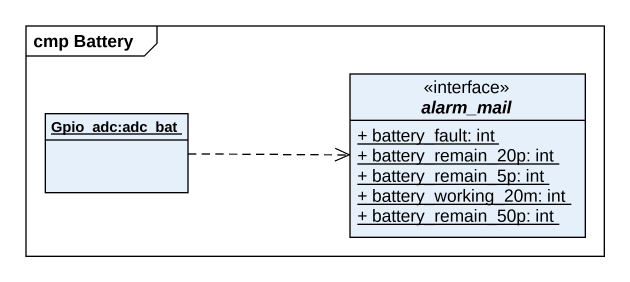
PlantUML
@startuml
mainframe cmp Battery
hide circle
hide empty members
skinparam classAttributeIconSize 0
interface alarm_mail <<interface>> {
  {static} + battery_fault: int
  {static} + battery_remain_20p: int
  {static} + battery_remain_5p: int
  {static} + battery_working_20m: int
  {static} + battery_remain_50p: int
}
object "Gpio_adc:adc_bat" as Gpio_adc_adc_bat
Gpio_adc_adc_bat .right.> alarm_mail
@enduml
